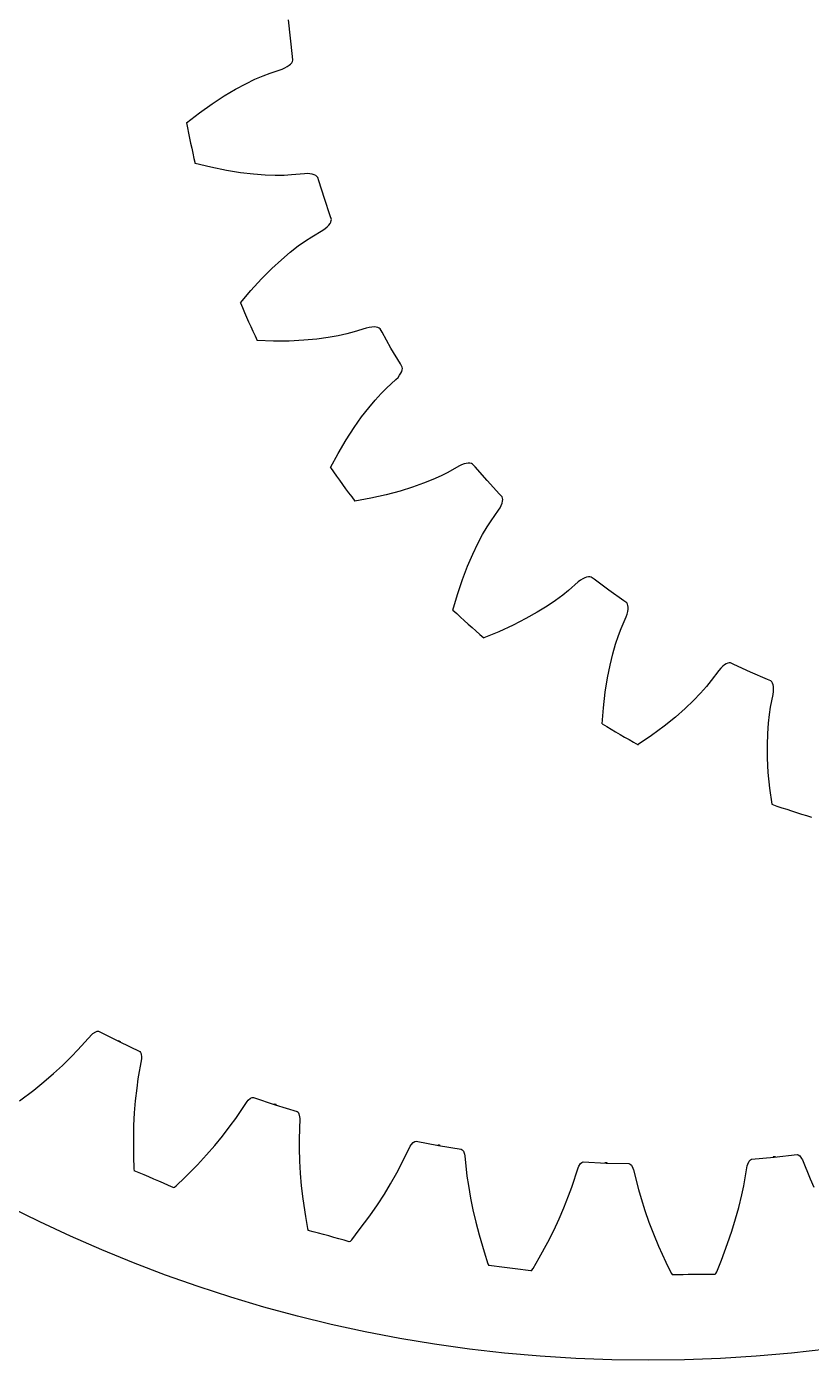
# Model space of a CAD drawing. Extents: x -25 to 25, y -25 to 25.
# Drawn here: x -11.07 to 2.91, y -25 to -1.25 of the extents above; entities that cross this region are included whole.
import ezdxf

# ---------------------------------------------------------------- set-up
doc = ezdxf.new("R2010")
doc.units = 0

msp = doc.modelspace()

# ---------------------------------------------------------------- linework, layer by layer
msp.add_circle((0, 0), 25)
msp.add_circle((0, 0), 25)
at = {"layer": 'layer0'}
for p, q in [((-6.374, -1.458), (-6.404, -1.132)), ((-6.336, -1.783), (-6.374, -1.458)), ((-6.369, -1.917), (-6.348, -1.894)), ((-6.348, -1.894), (-6.335, -1.871)), ((-6.329, -1.848), (-6.336, -1.783)), ((-6.335, -1.871), (-6.329, -1.848)), ((-7.006, -2.189), (-6.861, -2.126)), ((-6.861, -2.126), (-6.736, -2.078)), ((-6.736, -2.078), (-6.52, -2.006)), ((-6.52, -2.006), (-6.472, -1.985)), ((-6.472, -1.985), (-6.43, -1.963)), ((-6.43, -1.963), (-6.396, -1.94)), ((-6.396, -1.94), (-6.369, -1.917)), ((-7.55, -2.484), (-7.35, -2.366)), ((-7.35, -2.366), (-7.169, -2.268)), ((-7.169, -2.268), (-7.006, -2.189)), ((-7.765, -2.624), (-7.55, -2.484)), ((-8.223, -2.965), (-7.995, -2.788)), ((-7.995, -2.788), (-7.765, -2.624)), ((-7.79, -3.755), (-8.07, -3.686)), ((-7.513, -3.811), (-7.79, -3.755)), ((-7.259, -3.852), (-7.513, -3.811)), ((-7.029, -3.879), (-7.259, -3.852)), ((-6.823, -3.894), (-7.029, -3.879)), ((-6.642, -3.9), (-6.823, -3.894)), ((-6.484, -3.899), (-6.642, -3.9)), ((-6.351, -3.892), (-6.484, -3.899)), ((-6.124, -3.87), (-6.351, -3.892)), ((-6.071, -3.869), (-6.124, -3.87)), ((-6.024, -3.873), (-6.071, -3.869)), ((-5.984, -3.879), (-6.024, -3.873)), ((-5.949, -3.89), (-5.984, -3.879)), ((-5.921, -3.903), (-5.949, -3.89)), ((-5.9, -3.918), (-5.921, -3.903)), ((-5.885, -3.937), (-5.9, -3.918)), ((-5.865, -3.999), (-5.885, -3.937)), ((-5.767, -4.311), (-5.865, -3.999)), ((-5.663, -4.621), (-5.767, -4.311)), ((-5.667, -4.759), (-5.652, -4.732)), ((-5.643, -4.683), (-5.663, -4.621)), ((-5.652, -4.732), (-5.644, -4.706)), ((-5.644, -4.706), (-5.643, -4.683)), ((-5.993, -4.993), (-5.797, -4.877)), ((-5.797, -4.877), (-5.754, -4.846)), ((-5.754, -4.846), (-5.718, -4.816)), ((-5.718, -4.816), (-5.689, -4.787)), ((-5.689, -4.787), (-5.667, -4.759)), ((-6.377, -5.269), (-6.233, -5.157)), ((-6.233, -5.157), (-6.105, -5.066)), ((-6.105, -5.066), (-5.993, -4.993)), ((-6.704, -5.559), (-6.534, -5.402)), ((-6.534, -5.402), (-6.377, -5.269)), ((-6.886, -5.741), (-6.704, -5.559)), ((-7.077, -5.949), (-6.886, -5.741)), ((-7.263, -6.169), (-7.077, -5.949)), ((-5.021, -6.618), (-5.239, -6.687)), ((-4.97, -6.606), (-5.021, -6.618)), ((-4.924, -6.6), (-4.97, -6.606)), ((-4.882, -6.598), (-4.924, -6.6)), ((-4.847, -6.601), (-4.882, -6.598)), ((-4.817, -6.608), (-4.847, -6.601)), ((-4.793, -6.619), (-4.817, -6.608)), ((-4.774, -6.634), (-4.793, -6.619)), ((-4.741, -6.69), (-4.774, -6.634)), ((-6.675, -6.852), (-6.963, -6.843)), ((-6.392, -6.849), (-6.675, -6.852)), ((-6.136, -6.836), (-6.392, -6.849)), ((-5.905, -6.815), (-6.136, -6.836)), ((-5.701, -6.787), (-5.905, -6.815)), ((-5.522, -6.755), (-5.701, -6.787)), ((-5.368, -6.721), (-5.522, -6.755)), ((-5.239, -6.687), (-5.368, -6.721)), ((-4.581, -6.975), (-4.741, -6.69)), ((-4.414, -7.256), (-4.581, -6.975)), ((-4.382, -7.313), (-4.414, -7.256)), ((-4.378, -7.336), (-4.382, -7.313)), ((-4.381, -7.363), (-4.378, -7.336)), ((-4.66, -7.689), (-4.492, -7.535)), ((-4.492, -7.535), (-4.456, -7.496)), ((-4.456, -7.496), (-4.427, -7.459)), ((-4.427, -7.459), (-4.405, -7.424)), ((-4.405, -7.424), (-4.39, -7.392)), ((-4.39, -7.392), (-4.381, -7.363)), ((-4.861, -7.9), (-4.754, -7.784)), ((-4.754, -7.784), (-4.66, -7.689)), ((-5.104, -8.202), (-4.978, -8.039)), ((-4.978, -8.039), (-4.861, -7.9)), ((-5.238, -8.391), (-5.104, -8.202)), ((-5.378, -8.606), (-5.238, -8.391)), ((-5.521, -8.85), (-5.378, -8.606)), ((-5.657, -9.104), (-5.521, -8.85)), ((-3.205, -9.024), (-3.24, -9.028)), ((-3.174, -9.024), (-3.205, -9.024)), ((-3.148, -9.03), (-3.174, -9.024)), ((-3.689, -9.249), (-3.833, -9.315)), ((-3.57, -9.189), (-3.689, -9.249)), ((-3.372, -9.077), (-3.57, -9.189)), ((-3.324, -9.055), (-3.372, -9.077)), ((-3.28, -9.039), (-3.324, -9.055)), ((-3.24, -9.028), (-3.28, -9.039)), ((-3.127, -9.041), (-3.148, -9.03)), ((-3.083, -9.089), (-3.127, -9.041)), ((-2.867, -9.334), (-3.083, -9.089)), ((-4.195, -9.453), (-4.416, -9.522)), ((-4.001, -9.383), (-4.195, -9.453)), ((-3.833, -9.315), (-4.001, -9.383)), ((-2.645, -9.575), (-2.867, -9.334)), ((-4.94, -9.649), (-5.224, -9.7)), ((-4.664, -9.588), (-4.94, -9.649)), ((-4.416, -9.522), (-4.664, -9.588)), ((-2.602, -9.624), (-2.645, -9.575)), ((-2.594, -9.646), (-2.602, -9.624)), ((-2.602, -9.737), (-2.593, -9.703)), ((-2.591, -9.672), (-2.594, -9.646)), ((-2.593, -9.703), (-2.591, -9.672)), ((-2.796, -10.049), (-2.663, -9.863)), ((-2.663, -9.863), (-2.637, -9.818)), ((-2.637, -9.818), (-2.616, -9.776)), ((-2.616, -9.776), (-2.602, -9.737)), ((-2.948, -10.297), (-2.868, -10.161)), ((-2.868, -10.161), (-2.796, -10.049)), ((-3.034, -10.457), (-2.948, -10.297)), ((-3.215, -10.856), (-3.123, -10.643)), ((-3.123, -10.643), (-3.034, -10.457)), ((-3.307, -11.096), (-3.215, -10.856)), ((-3.397, -11.364), (-3.307, -11.096)), ((-1.247, -11.139), (-1.418, -11.29)), ((-1.205, -11.107), (-1.247, -11.139)), ((-1.165, -11.082), (-1.205, -11.107)), ((-1.128, -11.064), (-1.165, -11.082)), ((-1.095, -11.052), (-1.128, -11.064)), ((-1.064, -11.046), (-1.095, -11.052)), ((-1.038, -11.046), (-1.064, -11.046)), ((-1.015, -11.053), (-1.038, -11.046)), ((-0.962, -11.09), (-1.015, -11.053)), ((-0.7, -11.286), (-0.962, -11.09)), ((-3.477, -11.641), (-3.397, -11.364)), ((-1.522, -11.374), (-1.649, -11.468)), ((-1.418, -11.29), (-1.522, -11.374)), ((-0.433, -11.475), (-0.7, -11.286)), ((-1.799, -11.569), (-1.974, -11.678)), ((-1.649, -11.468), (-1.799, -11.569)), ((-0.38, -11.514), (-0.433, -11.475)), ((-0.368, -11.533), (-0.38, -11.514)), ((-0.359, -11.559), (-0.368, -11.533)), ((-0.362, -11.666), (-0.356, -11.625)), ((-0.355, -11.589), (-0.359, -11.559)), ((-0.356, -11.625), (-0.355, -11.589)), ((-2.176, -11.791), (-2.405, -11.908)), ((-1.974, -11.678), (-2.176, -11.791)), ((-0.481, -11.97), (-0.39, -11.761)), ((-0.39, -11.761), (-0.374, -11.711)), ((-0.374, -11.711), (-0.362, -11.666)), ((-2.662, -12.025), (-2.929, -12.134)), ((-2.405, -11.908), (-2.662, -12.025)), ((-0.579, -12.245), (-0.529, -12.095)), ((-0.529, -12.095), (-0.481, -11.97)), ((-0.63, -12.419), (-0.579, -12.245)), ((-0.678, -12.619), (-0.63, -12.419)), ((1.419, -12.585), (1.391, -12.597)), ((1.446, -12.58), (1.419, -12.585)), ((1.469, -12.581), (1.446, -12.58)), ((1.529, -12.607), (1.469, -12.581)), ((-0.724, -12.846), (-0.678, -12.619)), ((1.26, -12.714), (1.124, -12.897)), ((1.295, -12.674), (1.26, -12.714)), ((1.328, -12.642), (1.295, -12.674)), ((1.361, -12.616), (1.328, -12.642)), ((1.391, -12.597), (1.361, -12.616)), ((1.826, -12.744), (1.529, -12.607)), ((2.126, -12.874), (1.826, -12.744)), ((-0.764, -13.1), (-0.724, -12.846)), ((1.04, -13.001), (0.935, -13.119)), ((1.124, -12.897), (1.04, -13.001)), ((2.186, -12.9), (2.126, -12.874)), ((2.202, -12.917), (2.186, -12.9)), ((2.216, -12.94), (2.202, -12.917)), ((2.226, -12.969), (2.216, -12.94)), ((2.232, -13.004), (2.226, -12.969)), ((2.235, -13.045), (2.232, -13.004)), ((2.233, -13.092), (2.235, -13.045)), ((-0.796, -13.381), (-0.764, -13.1)), ((0.81, -13.25), (0.661, -13.392)), ((0.935, -13.119), (0.81, -13.25)), ((2.182, -13.368), (2.227, -13.145)), ((2.227, -13.145), (2.233, -13.092)), ((-0.817, -13.668), (-0.796, -13.381)), ((0.661, -13.392), (0.487, -13.545)), ((2.143, -13.657), (2.161, -13.5)), ((2.161, -13.5), (2.182, -13.368)), ((0.287, -13.707), (0.06, -13.875)), ((0.487, -13.545), (0.287, -13.707)), ((2.13, -13.838), (2.143, -13.657)), ((0.06, -13.875), (-0.179, -14.037)), ((2.124, -14.044), (2.13, -13.838)), ((2.127, -14.276), (2.124, -14.044)), ((2.14, -14.532), (2.127, -14.276)), ((2.167, -14.813), (2.14, -14.532)), ((2.207, -15.099), (2.167, -14.813))]:
    msp.add_line(p, q, dxfattribs=at)
for start, end in [(190.68, 193.32), (202.68, 205.32), (214.68, 217.32), (226.68, 229.32), (238.68, 241.32), (250.68, 253.32)]:
    msp.add_arc((7.5, 0), 16, start, end, dxfattribs=at)
at = {"layer": 'layer1'}
for p, q in [((-10.157, -19.469), (-9.912, -19.198)), ((-9.912, -19.198), (-9.89, -19.179)), ((-9.89, -19.179), (-9.842, -19.148)), ((-9.842, -19.148), (-9.813, -19.14)), ((-9.813, -19.14), (-9.79, -19.141)), ((-9.79, -19.141), (-9.425, -19.324)), ((-10.272, -19.587), (-10.157, -19.469)), ((-9.437, -19.312), (-9.435, -19.307)), ((-9.425, -19.324), (-9.437, -19.312)), ((-9.435, -19.307), (-9.42, -19.315)), ((-9.408, -19.326), (-9.425, -19.324)), ((-9.425, -19.324), (-9.056, -19.499)), ((-9.42, -19.315), (-9.42, -19.315)), ((-9.42, -19.315), (-9.406, -19.321)), ((-9.406, -19.321), (-9.408, -19.326)), ((-10.435, -19.748), (-10.272, -19.587)), ((-9.026, -19.631), (-9.089, -19.99)), ((-9.056, -19.499), (-9.041, -19.516)), ((-9.041, -19.516), (-9.029, -19.544)), ((-9.029, -19.544), (-9.024, -19.602)), ((-9.024, -19.602), (-9.026, -19.631)), ((-10.763, -20.04), (-10.593, -19.893)), ((-10.593, -19.893), (-10.435, -19.748)), ((-10.946, -20.19), (-10.763, -20.04)), ((-9.111, -20.154), (-9.137, -20.381)), ((-9.089, -19.99), (-9.111, -20.154)), ((-11.197, -20.382), (-10.946, -20.19)), ((-9.137, -20.381), (-9.154, -20.594)), ((-7.348, -20.693), (-7.144, -20.391)), ((-7.144, -20.391), (-7.125, -20.369)), ((-7.125, -20.369), (-7.082, -20.331)), ((-7.082, -20.331), (-7.054, -20.319)), ((-7.054, -20.319), (-7.031, -20.317)), ((-7.031, -20.317), (-6.644, -20.448)), ((-9.154, -20.594), (-9.166, -20.819)), ((-6.658, -20.437), (-6.656, -20.432)), ((-6.644, -20.448), (-6.658, -20.437)), ((-6.656, -20.432), (-6.641, -20.438)), ((-6.627, -20.447), (-6.644, -20.448)), ((-6.644, -20.448), (-6.254, -20.57)), ((-6.641, -20.438), (-6.641, -20.438)), ((-6.641, -20.438), (-6.625, -20.442)), ((-6.625, -20.442), (-6.627, -20.447)), ((-6.254, -20.57), (-6.237, -20.584)), ((-6.237, -20.584), (-6.221, -20.611)), ((-6.221, -20.611), (-6.208, -20.667)), ((-9.166, -20.819), (-9.171, -21.055)), ((-7.585, -21.008), (-7.446, -20.826)), ((-7.446, -20.826), (-7.348, -20.693)), ((-6.206, -20.696), (-6.218, -21.061)), ((-6.208, -20.667), (-6.206, -20.696)), ((-9.171, -21.055), (-9.167, -21.372)), ((-7.721, -21.173), (-7.585, -21.008)), ((-6.218, -21.061), (-6.218, -21.225)), ((-4.221, -21.162), (-4.183, -21.119)), ((-4.183, -21.119), (-4.157, -21.103)), ((-4.157, -21.103), (-4.135, -21.098)), ((-4.135, -21.098), (-3.733, -21.173)), ((-9.167, -21.372), (-9.161, -21.591)), ((-8.029, -21.517), (-7.869, -21.343)), ((-7.869, -21.343), (-7.721, -21.173)), ((-6.218, -21.225), (-6.211, -21.454)), ((-4.397, -21.515), (-4.237, -21.187)), ((-4.237, -21.187), (-4.221, -21.162)), ((-3.748, -21.165), (-3.748, -21.16)), ((-3.748, -21.16), (-3.732, -21.163)), ((-3.733, -21.173), (-3.748, -21.165)), ((-3.716, -21.17), (-3.733, -21.173)), ((-3.733, -21.173), (-3.33, -21.24)), ((-3.732, -21.163), (-3.732, -21.163)), ((-3.732, -21.163), (-3.716, -21.165)), ((-3.716, -21.165), (-3.716, -21.17)), ((-3.33, -21.24), (-3.311, -21.252)), ((-3.311, -21.252), (-3.292, -21.276)), ((-3.292, -21.276), (-3.272, -21.33)), ((-3.272, -21.33), (-3.265, -21.358)), ((-3.265, -21.358), (-3.227, -21.721)), ((2.23, -21.373), (2.246, -21.372)), ((2.231, -21.378), (2.23, -21.373)), ((2.246, -21.372), (2.262, -21.37)), ((2.246, -21.372), (2.246, -21.372)), ((2.247, -21.382), (2.653, -21.335)), ((2.262, -21.37), (2.263, -21.375)), ((2.653, -21.335), (2.675, -21.341)), ((2.675, -21.341), (2.7, -21.359)), ((2.7, -21.359), (2.734, -21.405)), ((-9.161, -21.591), (-9.155, -21.626)), ((-8.252, -21.742), (-8.029, -21.517)), ((-6.211, -21.454), (-6.199, -21.668)), ((-4.475, -21.66), (-4.397, -21.515)), ((-1.36, -21.917), (-1.247, -21.57)), ((-1.247, -21.57), (-1.235, -21.544)), ((-1.235, -21.544), (-1.203, -21.496)), ((-1.203, -21.496), (-1.18, -21.476)), ((-1.18, -21.476), (-1.159, -21.468)), ((-1.159, -21.468), (-0.75, -21.487)), ((-0.766, -21.481), (-0.766, -21.475)), ((-0.766, -21.475), (-0.75, -21.477)), ((-0.75, -21.487), (-0.766, -21.481)), ((-0.75, -21.477), (-0.75, -21.477)), ((-0.75, -21.477), (-0.734, -21.477)), ((-0.734, -21.482), (-0.75, -21.487)), ((-0.75, -21.487), (-0.342, -21.497)), ((-0.734, -21.477), (-0.734, -21.482)), ((-0.342, -21.497), (-0.321, -21.506)), ((-0.321, -21.506), (-0.299, -21.527)), ((-0.299, -21.527), (-0.271, -21.577)), ((-0.271, -21.577), (-0.261, -21.605)), ((-0.261, -21.605), (-0.172, -21.959)), ((1.704, -21.893), (1.767, -21.534)), ((1.767, -21.534), (1.776, -21.506)), ((1.776, -21.506), (1.8, -21.454)), ((1.8, -21.454), (1.821, -21.431)), ((1.821, -21.431), (1.84, -21.42)), ((1.84, -21.42), (2.247, -21.382)), ((2.247, -21.382), (2.231, -21.378)), ((2.263, -21.375), (2.247, -21.382)), ((2.734, -21.405), (2.748, -21.431)), ((2.748, -21.431), (2.885, -21.769)), ((-8.408, -21.895), (-8.252, -21.742)), ((-6.199, -21.668), (-6.179, -21.892)), ((-4.588, -21.859), (-4.475, -21.66)), ((-3.227, -21.721), (-3.203, -21.884)), ((2.885, -21.769), (2.953, -21.919)), ((-8.46, -21.923), (-8.437, -21.916)), ((-8.437, -21.916), (-8.408, -21.895)), ((-6.179, -21.892), (-6.151, -22.127)), ((-4.822, -22.231), (-4.699, -22.042)), ((-4.699, -22.042), (-4.588, -21.859)), ((-3.203, -21.884), (-3.165, -22.11)), ((-1.501, -22.285), (-1.417, -22.072)), ((-1.417, -22.072), (-1.36, -21.917)), ((-0.172, -21.959), (-0.126, -22.117)), ((1.615, -22.277), (1.669, -22.054)), ((1.669, -22.054), (1.704, -21.893)), ((-6.151, -22.127), (-6.104, -22.44)), ((-4.957, -22.425), (-4.822, -22.231)), ((-3.165, -22.11), (-3.123, -22.32)), ((-3.123, -22.32), (-3.072, -22.539)), ((-1.586, -22.481), (-1.501, -22.285)), ((-0.126, -22.117), (-0.057, -22.335)), ((1.558, -22.483), (1.615, -22.277)), ((-6.104, -22.44), (-6.067, -22.655)), ((-5.146, -22.679), (-4.957, -22.425)), ((-3.072, -22.539), (-3.012, -22.768)), ((-1.681, -22.686), (-1.586, -22.481)), ((-0.057, -22.335), (0.014, -22.537)), ((0.014, -22.537), (0.095, -22.748)), ((1.492, -22.699), (1.558, -22.483)), ((-6.067, -22.655), (-6.056, -22.69)), ((-5.279, -22.852), (-5.146, -22.679)), ((-3.012, -22.768), (-2.921, -23.071)), ((-1.788, -22.896), (-1.681, -22.686)), ((0.095, -22.748), (0.186, -22.965)), ((1.416, -22.922), (1.492, -22.699)), ((-5.327, -22.887), (-5.305, -22.877)), ((-5.305, -22.877), (-5.279, -22.852)), ((-1.939, -23.174), (-1.788, -22.896)), ((0.186, -22.965), (0.318, -23.253)), ((1.305, -23.218), (1.416, -22.922)), ((-2.921, -23.071), (-2.855, -23.279)), ((-2.048, -23.364), (-1.939, -23.174)), ((0.318, -23.253), (0.413, -23.45)), ((1.224, -23.422), (1.305, -23.218)), ((-2.855, -23.279), (-2.839, -23.312)), ((-2.089, -23.406), (-2.069, -23.393)), ((-2.069, -23.393), (-2.048, -23.364)), ((0.413, -23.45), (0.433, -23.48)), ((1.188, -23.469), (1.206, -23.453)), ((1.206, -23.453), (1.224, -23.422))]:
    msp.add_line(p, q, dxfattribs=at)
for centre, start, end in [((-18.625, -44.763), 66.0088, 67.7411), ((-12.214, -46.92), 74.0088, 75.7411), ((-5.565, -48.163), 82.0088, 83.7411), ((1.192, -48.469), 90.0088, 91.7411)]:
    msp.add_arc(centre, 25, start, end, dxfattribs=at)
at = {"layer": 'layer2'}
for p, q in [((-6.374, -1.458), (-6.404, -1.132)), ((-6.336, -1.783), (-6.374, -1.458)), ((-6.369, -1.917), (-6.348, -1.894)), ((-6.348, -1.894), (-6.335, -1.871)), ((-6.329, -1.848), (-6.336, -1.783)), ((-6.335, -1.871), (-6.329, -1.848)), ((-7.006, -2.189), (-6.861, -2.126)), ((-6.861, -2.126), (-6.736, -2.078)), ((-6.736, -2.078), (-6.52, -2.006)), ((-6.52, -2.006), (-6.472, -1.985)), ((-6.472, -1.985), (-6.43, -1.963)), ((-6.43, -1.963), (-6.396, -1.94)), ((-6.396, -1.94), (-6.369, -1.917)), ((-7.55, -2.484), (-7.35, -2.366)), ((-7.35, -2.366), (-7.169, -2.268)), ((-7.169, -2.268), (-7.006, -2.189)), ((-7.765, -2.624), (-7.55, -2.484)), ((-8.223, -2.965), (-7.995, -2.788)), ((-7.995, -2.788), (-7.765, -2.624)), ((-7.79, -3.755), (-8.07, -3.686)), ((-7.513, -3.811), (-7.79, -3.755)), ((-7.259, -3.852), (-7.513, -3.811)), ((-7.029, -3.879), (-7.259, -3.852)), ((-6.823, -3.894), (-7.029, -3.879)), ((-6.642, -3.9), (-6.823, -3.894)), ((-6.484, -3.899), (-6.642, -3.9)), ((-6.351, -3.892), (-6.484, -3.899)), ((-6.124, -3.87), (-6.351, -3.892)), ((-6.071, -3.869), (-6.124, -3.87)), ((-6.024, -3.873), (-6.071, -3.869)), ((-5.984, -3.879), (-6.024, -3.873)), ((-5.949, -3.89), (-5.984, -3.879)), ((-5.921, -3.903), (-5.949, -3.89)), ((-5.9, -3.918), (-5.921, -3.903)), ((-5.885, -3.937), (-5.9, -3.918)), ((-5.865, -3.999), (-5.885, -3.937)), ((-5.767, -4.311), (-5.865, -3.999)), ((-5.663, -4.621), (-5.767, -4.311)), ((-5.667, -4.759), (-5.652, -4.732)), ((-5.643, -4.683), (-5.663, -4.621)), ((-5.652, -4.732), (-5.644, -4.706)), ((-5.644, -4.706), (-5.643, -4.683)), ((-5.993, -4.993), (-5.797, -4.877)), ((-5.797, -4.877), (-5.754, -4.846)), ((-5.754, -4.846), (-5.718, -4.816)), ((-5.718, -4.816), (-5.689, -4.787)), ((-5.689, -4.787), (-5.667, -4.759)), ((-6.377, -5.269), (-6.233, -5.157)), ((-6.233, -5.157), (-6.105, -5.066)), ((-6.105, -5.066), (-5.993, -4.993)), ((-6.704, -5.559), (-6.534, -5.402)), ((-6.534, -5.402), (-6.377, -5.269)), ((-6.886, -5.741), (-6.704, -5.559)), ((-7.077, -5.949), (-6.886, -5.741)), ((-7.263, -6.169), (-7.077, -5.949)), ((-5.021, -6.618), (-5.239, -6.687)), ((-4.97, -6.606), (-5.021, -6.618)), ((-4.924, -6.6), (-4.97, -6.606)), ((-4.882, -6.598), (-4.924, -6.6)), ((-4.847, -6.601), (-4.882, -6.598)), ((-4.817, -6.608), (-4.847, -6.601)), ((-4.793, -6.619), (-4.817, -6.608)), ((-4.774, -6.634), (-4.793, -6.619)), ((-4.741, -6.69), (-4.774, -6.634)), ((-6.675, -6.852), (-6.963, -6.843)), ((-6.392, -6.849), (-6.675, -6.852)), ((-6.136, -6.836), (-6.392, -6.849)), ((-5.905, -6.815), (-6.136, -6.836)), ((-5.701, -6.787), (-5.905, -6.815)), ((-5.522, -6.755), (-5.701, -6.787)), ((-5.368, -6.721), (-5.522, -6.755)), ((-5.239, -6.687), (-5.368, -6.721)), ((-4.581, -6.975), (-4.741, -6.69)), ((-4.414, -7.256), (-4.581, -6.975)), ((-4.382, -7.313), (-4.414, -7.256)), ((-4.378, -7.336), (-4.382, -7.313)), ((-4.381, -7.363), (-4.378, -7.336)), ((-4.66, -7.689), (-4.492, -7.535)), ((-4.492, -7.535), (-4.456, -7.496)), ((-4.456, -7.496), (-4.427, -7.459)), ((-4.427, -7.459), (-4.405, -7.424)), ((-4.405, -7.424), (-4.39, -7.392)), ((-4.39, -7.392), (-4.381, -7.363)), ((-4.861, -7.9), (-4.754, -7.784)), ((-4.754, -7.784), (-4.66, -7.689)), ((-5.104, -8.202), (-4.978, -8.039)), ((-4.978, -8.039), (-4.861, -7.9)), ((-5.238, -8.391), (-5.104, -8.202)), ((-5.378, -8.606), (-5.238, -8.391)), ((-5.521, -8.85), (-5.378, -8.606)), ((-5.657, -9.104), (-5.521, -8.85)), ((-3.205, -9.024), (-3.24, -9.028)), ((-3.174, -9.024), (-3.205, -9.024)), ((-3.148, -9.03), (-3.174, -9.024)), ((-3.689, -9.249), (-3.833, -9.315)), ((-3.57, -9.189), (-3.689, -9.249)), ((-3.372, -9.077), (-3.57, -9.189)), ((-3.324, -9.055), (-3.372, -9.077)), ((-3.28, -9.039), (-3.324, -9.055)), ((-3.24, -9.028), (-3.28, -9.039)), ((-3.127, -9.041), (-3.148, -9.03)), ((-3.083, -9.089), (-3.127, -9.041)), ((-2.867, -9.334), (-3.083, -9.089)), ((-4.195, -9.453), (-4.416, -9.522)), ((-4.001, -9.383), (-4.195, -9.453)), ((-3.833, -9.315), (-4.001, -9.383)), ((-2.645, -9.575), (-2.867, -9.334)), ((-4.94, -9.649), (-5.224, -9.7)), ((-4.664, -9.588), (-4.94, -9.649)), ((-4.416, -9.522), (-4.664, -9.588)), ((-2.602, -9.624), (-2.645, -9.575)), ((-2.594, -9.646), (-2.602, -9.624)), ((-2.602, -9.737), (-2.593, -9.703)), ((-2.591, -9.672), (-2.594, -9.646)), ((-2.593, -9.703), (-2.591, -9.672)), ((-2.796, -10.049), (-2.663, -9.863)), ((-2.663, -9.863), (-2.637, -9.818)), ((-2.637, -9.818), (-2.616, -9.776)), ((-2.616, -9.776), (-2.602, -9.737)), ((-2.948, -10.297), (-2.868, -10.161)), ((-2.868, -10.161), (-2.796, -10.049)), ((-3.034, -10.457), (-2.948, -10.297)), ((-3.215, -10.856), (-3.123, -10.643)), ((-3.123, -10.643), (-3.034, -10.457)), ((-3.307, -11.096), (-3.215, -10.856)), ((-3.397, -11.364), (-3.307, -11.096)), ((-1.247, -11.139), (-1.418, -11.29)), ((-1.205, -11.107), (-1.247, -11.139)), ((-1.165, -11.082), (-1.205, -11.107)), ((-1.128, -11.064), (-1.165, -11.082)), ((-1.095, -11.052), (-1.128, -11.064)), ((-1.064, -11.046), (-1.095, -11.052)), ((-1.038, -11.046), (-1.064, -11.046)), ((-1.015, -11.053), (-1.038, -11.046)), ((-0.962, -11.09), (-1.015, -11.053)), ((-0.7, -11.286), (-0.962, -11.09)), ((-3.477, -11.641), (-3.397, -11.364)), ((-1.522, -11.374), (-1.649, -11.468)), ((-1.418, -11.29), (-1.522, -11.374)), ((-0.433, -11.475), (-0.7, -11.286)), ((-1.799, -11.569), (-1.974, -11.678)), ((-1.649, -11.468), (-1.799, -11.569)), ((-0.38, -11.514), (-0.433, -11.475)), ((-0.368, -11.533), (-0.38, -11.514)), ((-0.359, -11.559), (-0.368, -11.533)), ((-0.362, -11.666), (-0.356, -11.625)), ((-0.355, -11.589), (-0.359, -11.559)), ((-0.356, -11.625), (-0.355, -11.589)), ((-2.176, -11.791), (-2.405, -11.908)), ((-1.974, -11.678), (-2.176, -11.791)), ((-0.481, -11.97), (-0.39, -11.761)), ((-0.39, -11.761), (-0.374, -11.711)), ((-0.374, -11.711), (-0.362, -11.666)), ((-2.662, -12.025), (-2.929, -12.134)), ((-2.405, -11.908), (-2.662, -12.025)), ((-0.579, -12.245), (-0.529, -12.095)), ((-0.529, -12.095), (-0.481, -11.97)), ((-0.63, -12.419), (-0.579, -12.245)), ((-0.678, -12.619), (-0.63, -12.419)), ((1.419, -12.585), (1.391, -12.597)), ((1.446, -12.58), (1.419, -12.585)), ((1.469, -12.581), (1.446, -12.58)), ((1.529, -12.607), (1.469, -12.581)), ((-0.724, -12.846), (-0.678, -12.619)), ((1.26, -12.714), (1.124, -12.897)), ((1.295, -12.674), (1.26, -12.714)), ((1.328, -12.642), (1.295, -12.674)), ((1.361, -12.616), (1.328, -12.642)), ((1.391, -12.597), (1.361, -12.616)), ((1.826, -12.744), (1.529, -12.607)), ((2.126, -12.874), (1.826, -12.744)), ((-0.764, -13.1), (-0.724, -12.846)), ((1.04, -13.001), (0.935, -13.119)), ((1.124, -12.897), (1.04, -13.001)), ((2.186, -12.9), (2.126, -12.874)), ((2.202, -12.917), (2.186, -12.9)), ((2.216, -12.94), (2.202, -12.917)), ((2.226, -12.969), (2.216, -12.94)), ((2.232, -13.004), (2.226, -12.969)), ((2.235, -13.045), (2.232, -13.004)), ((2.233, -13.092), (2.235, -13.045)), ((-0.796, -13.381), (-0.764, -13.1)), ((0.81, -13.25), (0.661, -13.392)), ((0.935, -13.119), (0.81, -13.25)), ((2.182, -13.368), (2.227, -13.145)), ((2.227, -13.145), (2.233, -13.092)), ((-0.817, -13.668), (-0.796, -13.381)), ((0.661, -13.392), (0.487, -13.545)), ((2.143, -13.657), (2.161, -13.5)), ((2.161, -13.5), (2.182, -13.368)), ((0.287, -13.707), (0.06, -13.875)), ((0.487, -13.545), (0.287, -13.707)), ((2.13, -13.838), (2.143, -13.657)), ((0.06, -13.875), (-0.179, -14.037)), ((2.124, -14.044), (2.13, -13.838)), ((2.127, -14.276), (2.124, -14.044)), ((2.14, -14.532), (2.127, -14.276)), ((2.167, -14.813), (2.14, -14.532)), ((2.207, -15.099), (2.167, -14.813))]:
    msp.add_line(p, q, dxfattribs=at)
for start, end in [(190.68, 193.32), (202.68, 205.32), (214.68, 217.32), (226.68, 229.32), (238.68, 241.32), (250.68, 253.32)]:
    msp.add_arc((7.5, 0), 16, start, end, dxfattribs=at)
at = {"layer": 'layer3'}
for p, q in [((-10.157, -19.469), (-9.912, -19.198)), ((-9.912, -19.198), (-9.89, -19.179)), ((-9.89, -19.179), (-9.842, -19.148)), ((-9.842, -19.148), (-9.813, -19.14)), ((-9.813, -19.14), (-9.79, -19.141)), ((-9.79, -19.141), (-9.425, -19.324)), ((-10.272, -19.587), (-10.157, -19.469)), ((-9.437, -19.312), (-9.435, -19.307)), ((-9.425, -19.324), (-9.437, -19.312)), ((-9.435, -19.307), (-9.42, -19.315)), ((-9.408, -19.326), (-9.425, -19.324)), ((-9.425, -19.324), (-9.056, -19.499)), ((-9.42, -19.315), (-9.42, -19.315)), ((-9.42, -19.315), (-9.406, -19.321)), ((-9.406, -19.321), (-9.408, -19.326)), ((-10.435, -19.748), (-10.272, -19.587)), ((-9.026, -19.631), (-9.089, -19.99)), ((-9.056, -19.499), (-9.041, -19.516)), ((-9.041, -19.516), (-9.029, -19.544)), ((-9.029, -19.544), (-9.024, -19.602)), ((-9.024, -19.602), (-9.026, -19.631)), ((-10.763, -20.04), (-10.593, -19.893)), ((-10.593, -19.893), (-10.435, -19.748)), ((-10.946, -20.19), (-10.763, -20.04)), ((-9.111, -20.154), (-9.137, -20.381)), ((-9.089, -19.99), (-9.111, -20.154)), ((-11.197, -20.382), (-10.946, -20.19)), ((-9.137, -20.381), (-9.154, -20.594)), ((-7.348, -20.693), (-7.144, -20.391)), ((-7.144, -20.391), (-7.125, -20.369)), ((-7.125, -20.369), (-7.082, -20.331)), ((-7.082, -20.331), (-7.054, -20.319)), ((-7.054, -20.319), (-7.031, -20.317)), ((-7.031, -20.317), (-6.644, -20.448)), ((-9.154, -20.594), (-9.166, -20.819)), ((-6.658, -20.437), (-6.656, -20.432)), ((-6.644, -20.448), (-6.658, -20.437)), ((-6.656, -20.432), (-6.641, -20.438)), ((-6.627, -20.447), (-6.644, -20.448)), ((-6.644, -20.448), (-6.254, -20.57)), ((-6.641, -20.438), (-6.641, -20.438)), ((-6.641, -20.438), (-6.625, -20.442)), ((-6.625, -20.442), (-6.627, -20.447)), ((-6.254, -20.57), (-6.237, -20.584)), ((-6.237, -20.584), (-6.221, -20.611)), ((-6.221, -20.611), (-6.208, -20.667)), ((-9.166, -20.819), (-9.171, -21.055)), ((-7.585, -21.008), (-7.446, -20.826)), ((-7.446, -20.826), (-7.348, -20.693)), ((-6.206, -20.696), (-6.218, -21.061)), ((-6.208, -20.667), (-6.206, -20.696)), ((-9.171, -21.055), (-9.167, -21.372)), ((-7.721, -21.173), (-7.585, -21.008)), ((-6.218, -21.061), (-6.218, -21.225)), ((-4.221, -21.162), (-4.183, -21.119)), ((-4.183, -21.119), (-4.157, -21.103)), ((-4.157, -21.103), (-4.135, -21.098)), ((-4.135, -21.098), (-3.733, -21.173)), ((-9.167, -21.372), (-9.161, -21.591)), ((-8.029, -21.517), (-7.869, -21.343)), ((-7.869, -21.343), (-7.721, -21.173)), ((-6.218, -21.225), (-6.211, -21.454)), ((-4.397, -21.515), (-4.237, -21.187)), ((-4.237, -21.187), (-4.221, -21.162)), ((-3.748, -21.165), (-3.748, -21.16)), ((-3.748, -21.16), (-3.732, -21.163)), ((-3.733, -21.173), (-3.748, -21.165)), ((-3.716, -21.17), (-3.733, -21.173)), ((-3.733, -21.173), (-3.33, -21.24)), ((-3.732, -21.163), (-3.732, -21.163)), ((-3.732, -21.163), (-3.716, -21.165)), ((-3.716, -21.165), (-3.716, -21.17)), ((-3.33, -21.24), (-3.311, -21.252)), ((-3.311, -21.252), (-3.292, -21.276)), ((-3.292, -21.276), (-3.272, -21.33)), ((-3.272, -21.33), (-3.265, -21.358)), ((-3.265, -21.358), (-3.227, -21.721)), ((2.23, -21.373), (2.246, -21.372)), ((2.231, -21.378), (2.23, -21.373)), ((2.246, -21.372), (2.262, -21.37)), ((2.246, -21.372), (2.246, -21.372)), ((2.247, -21.382), (2.653, -21.335)), ((2.262, -21.37), (2.263, -21.375)), ((2.653, -21.335), (2.675, -21.341)), ((2.675, -21.341), (2.7, -21.359)), ((2.7, -21.359), (2.734, -21.405)), ((-9.161, -21.591), (-9.155, -21.626)), ((-8.252, -21.742), (-8.029, -21.517)), ((-6.211, -21.454), (-6.199, -21.668)), ((-4.475, -21.66), (-4.397, -21.515)), ((-1.36, -21.917), (-1.247, -21.57)), ((-1.247, -21.57), (-1.235, -21.544)), ((-1.235, -21.544), (-1.203, -21.496)), ((-1.203, -21.496), (-1.18, -21.476)), ((-1.18, -21.476), (-1.159, -21.468)), ((-1.159, -21.468), (-0.75, -21.487)), ((-0.766, -21.481), (-0.766, -21.475)), ((-0.766, -21.475), (-0.75, -21.477)), ((-0.75, -21.487), (-0.766, -21.481)), ((-0.75, -21.477), (-0.75, -21.477)), ((-0.75, -21.477), (-0.734, -21.477)), ((-0.734, -21.482), (-0.75, -21.487)), ((-0.75, -21.487), (-0.342, -21.497)), ((-0.734, -21.477), (-0.734, -21.482)), ((-0.342, -21.497), (-0.321, -21.506)), ((-0.321, -21.506), (-0.299, -21.527)), ((-0.299, -21.527), (-0.271, -21.577)), ((-0.271, -21.577), (-0.261, -21.605)), ((-0.261, -21.605), (-0.172, -21.959)), ((1.704, -21.893), (1.767, -21.534)), ((1.767, -21.534), (1.776, -21.506)), ((1.776, -21.506), (1.8, -21.454)), ((1.8, -21.454), (1.821, -21.431)), ((1.821, -21.431), (1.84, -21.42)), ((1.84, -21.42), (2.247, -21.382)), ((2.247, -21.382), (2.231, -21.378)), ((2.263, -21.375), (2.247, -21.382)), ((2.734, -21.405), (2.748, -21.431)), ((2.748, -21.431), (2.885, -21.769)), ((-8.408, -21.895), (-8.252, -21.742)), ((-6.199, -21.668), (-6.179, -21.892)), ((-4.588, -21.859), (-4.475, -21.66)), ((-3.227, -21.721), (-3.203, -21.884)), ((2.885, -21.769), (2.953, -21.919)), ((-8.46, -21.923), (-8.437, -21.916)), ((-8.437, -21.916), (-8.408, -21.895)), ((-6.179, -21.892), (-6.151, -22.127)), ((-4.822, -22.231), (-4.699, -22.042)), ((-4.699, -22.042), (-4.588, -21.859)), ((-3.203, -21.884), (-3.165, -22.11)), ((-1.501, -22.285), (-1.417, -22.072)), ((-1.417, -22.072), (-1.36, -21.917)), ((-0.172, -21.959), (-0.126, -22.117)), ((1.615, -22.277), (1.669, -22.054)), ((1.669, -22.054), (1.704, -21.893)), ((-6.151, -22.127), (-6.104, -22.44)), ((-4.957, -22.425), (-4.822, -22.231)), ((-3.165, -22.11), (-3.123, -22.32)), ((-3.123, -22.32), (-3.072, -22.539)), ((-1.586, -22.481), (-1.501, -22.285)), ((-0.126, -22.117), (-0.057, -22.335)), ((1.558, -22.483), (1.615, -22.277)), ((-6.104, -22.44), (-6.067, -22.655)), ((-5.146, -22.679), (-4.957, -22.425)), ((-3.072, -22.539), (-3.012, -22.768)), ((-1.681, -22.686), (-1.586, -22.481)), ((-0.057, -22.335), (0.014, -22.537)), ((0.014, -22.537), (0.095, -22.748)), ((1.492, -22.699), (1.558, -22.483)), ((-6.067, -22.655), (-6.056, -22.69)), ((-5.279, -22.852), (-5.146, -22.679)), ((-3.012, -22.768), (-2.921, -23.071)), ((-1.788, -22.896), (-1.681, -22.686)), ((0.095, -22.748), (0.186, -22.965)), ((1.416, -22.922), (1.492, -22.699)), ((-5.327, -22.887), (-5.305, -22.877)), ((-5.305, -22.877), (-5.279, -22.852)), ((-1.939, -23.174), (-1.788, -22.896)), ((0.186, -22.965), (0.318, -23.253)), ((1.305, -23.218), (1.416, -22.922)), ((-2.921, -23.071), (-2.855, -23.279)), ((-2.048, -23.364), (-1.939, -23.174)), ((0.318, -23.253), (0.413, -23.45)), ((1.224, -23.422), (1.305, -23.218)), ((-2.855, -23.279), (-2.839, -23.312)), ((-2.089, -23.406), (-2.069, -23.393)), ((-2.069, -23.393), (-2.048, -23.364)), ((0.413, -23.45), (0.433, -23.48)), ((1.188, -23.469), (1.206, -23.453)), ((1.206, -23.453), (1.224, -23.422))]:
    msp.add_line(p, q, dxfattribs=at)
for centre, start, end in [((-18.625, -44.763), 66.0088, 67.7411), ((-12.214, -46.92), 74.0088, 75.7411), ((-5.565, -48.163), 82.0088, 83.7411), ((1.192, -48.469), 90.0088, 91.7411)]:
    msp.add_arc(centre, 25, start, end, dxfattribs=at)

doc.saveas('drawing.dxf')
